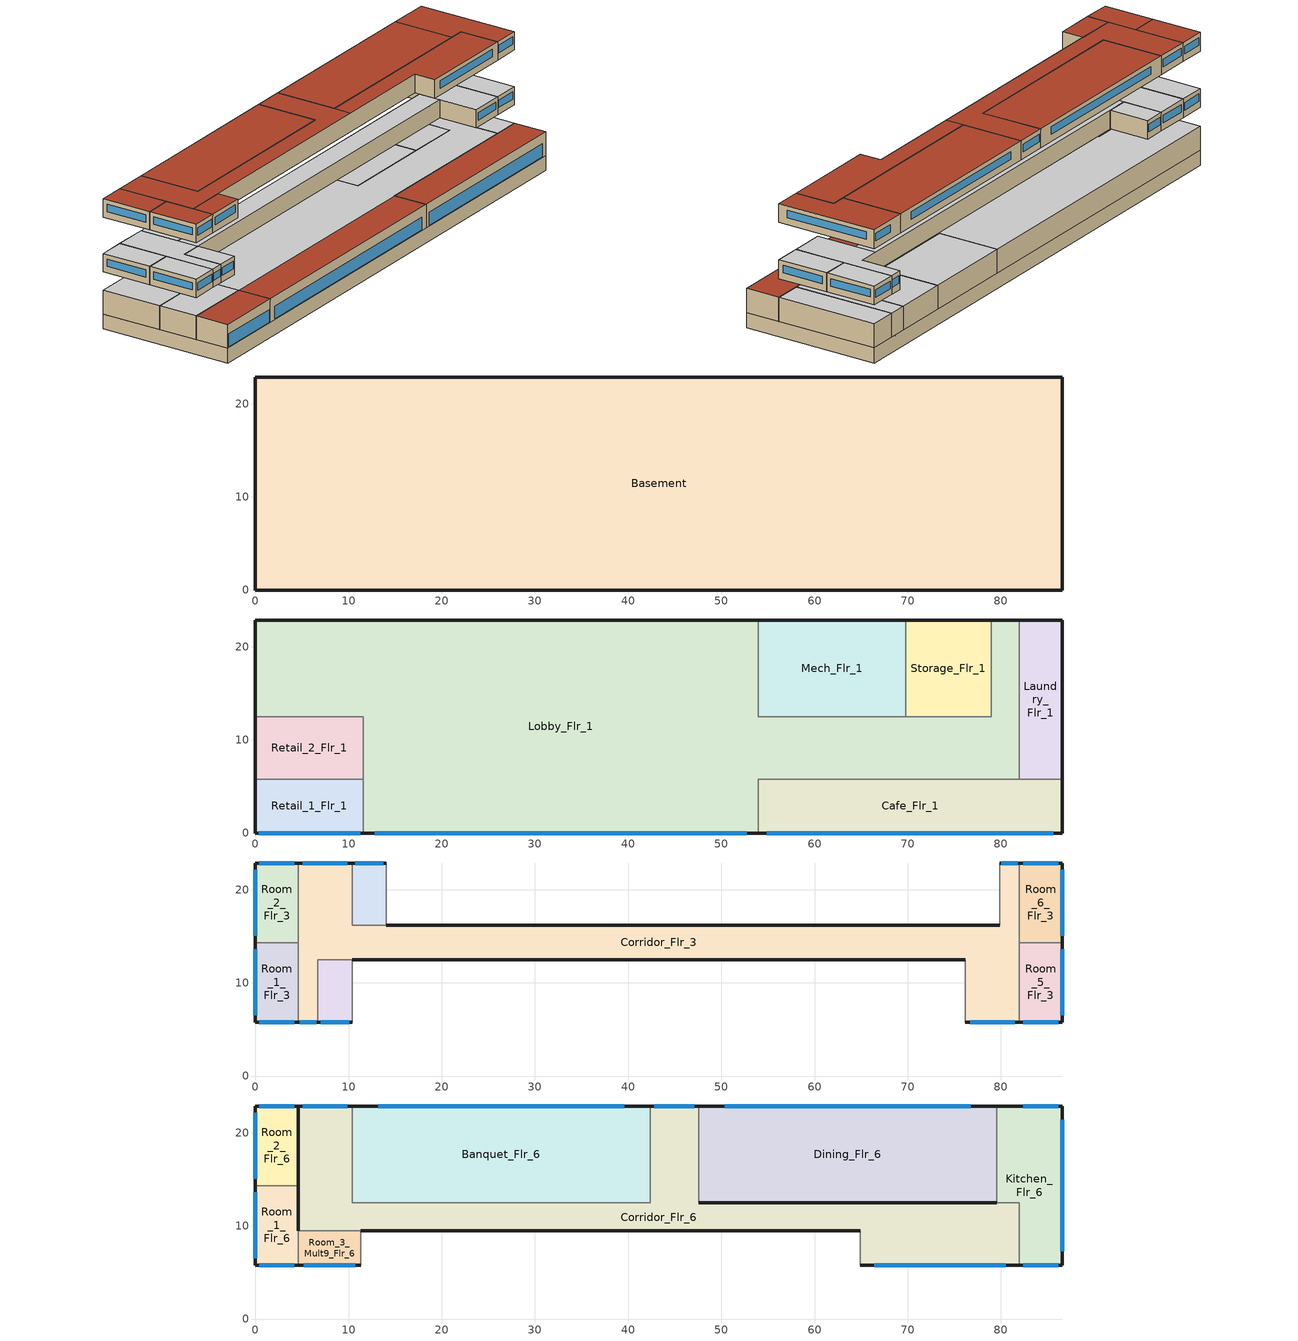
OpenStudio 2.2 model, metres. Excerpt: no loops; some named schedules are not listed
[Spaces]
Basement
 floor ground: 86.56,22.86 86.56,0 0,0 0,22.86 z-2.44
 wall ground: 0,22.86 0,0 86.56,0 86.56,22.86 0,22.86 z-2.44:0
Lobby_Flr_1
 floor to Basement: 53.95,22.86 53.95,0 11.58,0 11.58,12.5 0,12.5 0,22.86 z0; 81.99,22.86 81.99,5.79 53.95,5.79 53.95,12.5 78.94,12.5 78.94,22.86 z0
 wall outside: 53.95,22.86 0,22.86 0,12.5 / 11.58,0 53.95,0 / 81.99,22.86 78.94,22.86 z0:3.96
 wall to Retail_1_Flr_1: 11.58,5.79 11.58,0 z0:3.96
 wall to Laundry_Flr_1: 81.99,5.79 81.99,22.86 z0:3.96
 wall to Storage_Flr_1: 78.94,22.86 78.94,12.5 69.8,12.5 z0:3.96
 wall to Cafe_Flr_1: 53.95,0 53.95,5.79 81.99,5.79 z0:3.96
 wall to Retail_2_Flr_1: 0,12.5 11.58,12.5 11.58,5.79 z0:3.96
 wall to Mech_Flr_1: 69.8,12.5 53.95,12.5 53.95,22.86 z0:3.96
 window: 12.79,0 52.74,0 z0.15:2.29
 ceiling adiabatic (Typical Interior Wall): 81.99,5.79 81.99,22.86 78.94,22.86 78.94,12.5 53.95,12.5 53.95,22.86 0,22.86 0,12.5 11.58,12.5 11.58,5.79 z3.96
 roof outside: 53.95,0 53.95,5.79 11.58,5.79 11.58,0 z3.96
Retail_1_Flr_1
 floor to Basement: 11.58,5.79 11.58,0 0,0 0,5.79 z0
 wall outside: 0,5.79 0,0 11.58,0 z0:3.96
 wall to Retail_2_Flr_1: 11.58,5.79 0,5.79 z0:3.96
 window: 0.33,0 11.25,0 z0.15:2.29
 roof outside: 11.58,0 11.58,5.79 0,5.79 0,0 z3.96
Retail_2_Flr_1
 floor to Basement: 11.58,12.5 11.58,5.79 0,5.79 0,12.5 z0
 wall outside: 0,12.5 0,5.79 z0:3.96
 ceiling adiabatic (Typical Interior Wall): 11.58,5.79 11.58,12.5 0,12.5 0,5.79 z3.96
Laundry_Flr_1
 floor to Basement: 86.56,22.86 86.56,5.79 81.99,5.79 81.99,22.86 z0
 wall outside: 86.56,5.79 86.56,22.86 81.99,22.86 z0:3.96
 wall to Cafe_Flr_1: 81.99,5.79 86.56,5.79 z0:3.96
 ceiling adiabatic (Typical Interior Wall): 86.56,5.79 86.56,22.86 81.99,22.86 81.99,5.79 z3.96
Storage_Flr_1
 floor to Basement: 78.94,22.86 78.94,12.5 69.8,12.5 69.8,22.86 z0
 wall outside: 78.94,22.86 69.8,22.86 z0:3.96
 wall to Mech_Flr_1: 69.8,22.86 69.8,12.5 z0:3.96
 ceiling adiabatic (Typical Interior Wall): 78.94,12.5 78.94,22.86 69.8,22.86 69.8,12.5 z3.96
Mech_Flr_1
 floor to Basement: 69.8,22.86 69.8,12.5 53.95,12.5 53.95,22.86 z0
 wall outside: 69.8,22.86 53.95,22.86 z0:3.96
 ceiling adiabatic (Typical Interior Wall): 69.8,12.5 69.8,22.86 53.95,22.86 53.95,12.5 z3.96
Cafe_Flr_1
 floor to Basement: 86.56,5.79 86.56,0 53.95,0 53.95,5.79 z0
 wall outside: 53.95,0 86.56,0 86.56,5.79 z0:3.96
 window: 54.88,0 85.63,0 z0.15:2.29
 roof outside: 86.56,0 86.56,5.79 53.95,5.79 53.95,0 z3.96
Room_6_Flr_3
 floor adiabatic (Typical Interior Wall): 86.56,22.86 86.56,14.33 81.99,14.33 81.99,22.86 z7.01
 wall outside: 86.56,14.33 86.56,22.86 81.99,22.86 z7.01:10.06
 wall to Corridor_Flr_3: 81.99,22.86 81.99,14.33 z7.01:10.06
 wall to Room_5_Flr_3: 81.99,14.33 86.56,14.33 z7.01:10.06
 window: 86.16,22.86 82.39,22.86 / 86.56,15.07 86.56,22.11 z8.11:9.33
 ceiling adiabatic (Typical Interior Wall): 86.56,14.33 86.56,22.86 81.99,22.86 81.99,14.33 z10.06
Room_1_Flr_3
 floor adiabatic (Typical Interior Wall): 4.57,14.33 4.57,5.79 0,5.79 0,14.33 z7.01
 wall outside: 0,14.33 0,5.79 4.57,5.79 z7.01:10.06
 wall to Corridor_Flr_3: 4.57,5.79 4.57,14.33 z7.01:10.06
 wall to Room_2_Flr_3: 4.57,14.33 0,14.33 z7.01:10.06
 window: 0,13.58 0,6.54 / 0.4,5.79 4.17,5.79 z8.11:9.33
 ceiling adiabatic (Typical Interior Wall): 4.57,5.79 4.57,14.33 0,14.33 0,5.79 z10.06
Corridor_Flr_3
 floor adiabatic (Typical Interior Wall): 76.2,16.15 76.2,12.5 10.36,12.5 10.36,16.15 z7.01; 81.99,22.86 81.99,5.79 76.2,5.79 76.2,16.15 79.86,16.15 79.86,22.86 z7.01; 10.36,22.86 10.36,12.5 6.71,12.5 6.71,5.79 4.57,5.79 4.57,22.86 z7.01
 wall outside: 81.99,22.86 79.86,22.86 / 4.57,5.79 6.71,5.79 / 10.36,22.86 4.57,22.86 / 76.2,5.79 81.99,5.79 / 79.86,16.15 14.02,16.15 / 10.36,12.5 76.2,12.5 z7.01:10.06
 wall adiabatic (Typical Interior Wall): 79.86,22.86 79.86,16.15 / 76.2,12.5 76.2,5.79 / 6.71,5.79 6.71,12.5 10.36,12.5 / 14.02,16.15 10.36,16.15 10.36,22.86 z7.01:10.06
 wall to Room_2_Flr_3: 4.57,22.86 4.57,14.33 z7.01:10.06
 wall to Room_5_Flr_3: 81.99,5.79 81.99,14.33 z7.01:10.06
 window: 81.81,22.86 80.04,22.86 / 9.86,22.86 5.08,22.86 / 76.71,5.79 81.48,5.79 / 4.76,5.79 6.52,5.79 z8.11:9.33
 ceiling adiabatic (Typical Interior Wall): 81.99,5.79 81.99,22.86 79.86,22.86 79.86,16.15 76.2,16.15 76.2,5.79 z10.06; 6.71,5.79 6.71,12.5 10.36,12.5 10.36,22.86 4.57,22.86 4.57,5.79 z10.06; 76.2,12.5 76.2,16.15 10.36,16.15 10.36,12.5 z10.06
Room_2_Flr_3
 floor adiabatic (Typical Interior Wall): 4.57,22.86 4.57,14.33 0,14.33 0,22.86 z7.01
 wall outside: 4.57,22.86 0,22.86 0,14.33 z7.01:10.06
 window: 0,22.11 0,15.07 / 4.17,22.86 0.4,22.86 z8.11:9.33
 ceiling adiabatic (Typical Interior Wall): 4.57,14.33 4.57,22.86 0,22.86 0,14.33 z10.06
Room_4_Mult19_Flr_3
 floor adiabatic (Typical Interior Wall): 14.02,22.86 14.02,16.15 10.36,16.15 10.36,22.86 z7.01
 wall outside: 14.02,22.86 10.36,22.86 z7.01:10.06
 wall adiabatic (Typical Interior Wall): 10.36,22.86 10.36,16.15 14.02,16.15 14.02,22.86 z7.01:10.06
 window: 13.7,22.86 10.68,22.86 z8.11:9.33
 ceiling adiabatic (Typical Interior Wall): 14.02,16.15 14.02,22.86 10.36,22.86 10.36,16.15 z10.06
Room_5_Flr_3
 floor adiabatic (Typical Interior Wall): 86.56,14.33 86.56,5.79 81.99,5.79 81.99,14.33 z7.01
 wall outside: 81.99,5.79 86.56,5.79 86.56,14.33 z7.01:10.06
 window: 86.56,6.54 86.56,13.58 / 82.39,5.79 86.16,5.79 z8.11:9.33
 ceiling adiabatic (Typical Interior Wall): 86.56,5.79 86.56,14.33 81.99,14.33 81.99,5.79 z10.06
Room_3_Mult19_Flr_3
 floor adiabatic (Typical Interior Wall): 10.36,12.5 10.36,5.79 6.71,5.79 6.71,12.5 z7.01
 wall outside: 6.71,5.79 10.36,5.79 z7.01:10.06
 wall adiabatic (Typical Interior Wall): 10.36,5.79 10.36,12.5 6.71,12.5 6.71,5.79 z7.01:10.06
 window: 7.03,5.79 10.04,5.79 z8.11:9.33
 ceiling adiabatic (Typical Interior Wall): 10.36,5.79 10.36,12.5 6.71,12.5 6.71,5.79 z10.06
Room_2_Flr_6
 floor adiabatic (Typical Interior Wall): 4.57,22.86 4.57,14.33 0,14.33 0,22.86 z16.15
 wall outside: 4.57,22.86 0,22.86 0,14.33 z16.15:19.2
 wall to Room_1_Flr_6: 0,14.33 4.57,14.33 z16.15:19.2
 wall adiabatic (Typical Interior Wall): 4.57,14.33 4.57,22.86 z16.15:19.2
 window: 0,22.11 0,15.07 / 4.17,22.86 0.4,22.86 z17.26:18.48
 roof outside: 4.57,14.33 4.57,22.86 0,22.86 0,14.33 z19.2
Banquet_Flr_6
 floor adiabatic (Typical Interior Wall): 42.37,22.86 42.37,12.5 10.36,12.5 10.36,22.86 z16.15
 wall outside: 42.37,22.86 10.36,22.86 z16.15:19.2
 wall to Corridor_Flr_6: 10.36,22.86 10.36,12.5 42.37,12.5 42.37,22.86 z16.15:19.2
 window: 39.57,22.86 13.16,22.86 z17.26:18.48
 roof outside: 42.37,12.5 42.37,22.86 10.36,22.86 10.36,12.5 z19.2
Corridor_Flr_6
 floor adiabatic (Typical Interior Wall): 47.55,22.86 47.55,12.5 81.99,12.5 81.99,5.79 64.92,5.79 64.92,9.45 4.57,9.45 4.57,22.86 10.36,22.86 10.36,12.5 42.37,12.5 42.37,22.86 z16.15
 wall outside: 64.92,5.79 81.99,5.79 / 47.55,22.86 42.37,22.86 / 10.36,22.86 4.57,22.86 4.57,14.33 / 11.28,9.45 64.92,9.45 / 79.55,12.5 47.55,12.5 z16.15:19.2
 wall adiabatic (Typical Interior Wall): 4.57,14.33 4.57,9.45 11.28,9.45 / 81.99,12.5 79.55,12.5 / 64.92,9.45 64.92,5.79 z16.15:19.2
 wall to Kitchen_Flr_6: 81.99,5.79 81.99,12.5 z16.15:19.2
 wall to Dining_Flr_6: 47.55,12.5 47.55,22.86 z16.15:19.2
 window: 66.42,5.79 80.5,5.79 / 47.09,22.86 42.82,22.86 / 9.86,22.86 5.08,22.86 z17.26:18.48
 roof outside: 81.99,5.79 81.99,12.5 47.55,12.5 47.55,9.45 64.92,9.45 64.92,5.79 z19.2; 47.55,9.45 47.55,22.86 42.37,22.86 42.37,12.5 10.36,12.5 10.36,22.86 4.57,22.86 4.57,9.45 z19.2
Room_3_Mult9_Flr_6
 floor adiabatic (Typical Interior Wall): 11.28,9.45 11.28,5.79 4.57,5.79 4.57,9.45 z16.15
 wall outside: 4.57,5.79 11.28,5.79 z16.15:19.2
 wall adiabatic (Typical Interior Wall): 11.28,5.79 11.28,9.45 4.57,9.45 4.57,5.79 z16.15:19.2
 window: 5.16,5.79 10.69,5.79 z17.26:18.48
 roof outside: 11.28,5.79 11.28,9.45 4.57,9.45 4.57,5.79 z19.2
Dining_Flr_6
 floor adiabatic (Typical Interior Wall): 79.55,22.86 79.55,12.5 47.55,12.5 47.55,22.86 z16.15
 wall outside: 79.55,22.86 47.55,22.86 z16.15:19.2
 wall adiabatic (Typical Interior Wall): 47.55,12.5 79.55,12.5 z16.15:19.2
 wall to Kitchen_Flr_6: 79.55,12.5 79.55,22.86 z16.15:19.2
 window: 76.75,22.86 50.35,22.86 z17.26:18.48
 roof outside: 79.55,12.5 79.55,22.86 47.55,22.86 47.55,12.5 z19.2
Room_1_Flr_6
 floor adiabatic (Typical Interior Wall): 4.57,14.33 4.57,5.79 0,5.79 0,14.33 z16.15
 wall outside: 0,14.33 0,5.79 4.57,5.79 / 4.57,9.45 4.57,14.33 z16.15:19.2
 wall adiabatic (Typical Interior Wall): 4.57,5.79 4.57,9.45 z16.15:19.2
 window: 0,13.58 0,6.54 / 0.4,5.79 4.17,5.79 z17.26:18.48
 roof outside: 4.57,5.79 4.57,14.33 0,14.33 0,5.79 z19.2
Kitchen_Flr_6
 floor adiabatic (Typical Interior Wall): 86.56,22.86 86.56,5.79 81.99,5.79 81.99,12.5 79.55,12.5 79.55,22.86 z16.15
 wall outside: 81.99,5.79 86.56,5.79 86.56,22.86 79.55,22.86 z16.15:19.2
 wall adiabatic (Typical Interior Wall): 79.55,12.5 81.99,12.5 z16.15:19.2
 window: 86.56,7.29 86.56,21.37 / 82.39,5.79 86.16,5.79 / 86.16,22.86 82.39,22.86 z17.26:18.48
 roof outside: 86.56,5.79 86.56,22.86 79.55,22.86 79.55,12.5 81.99,12.5 81.99,5.79 z19.2
[Site]
Whitehorse_YT_CAN: Latitude {deg}=60.72; Longitude {deg}=-135.07; Time Zone {hr}=-8; Elevation {m}=703; Terrain=City
[Building]
-LargeHotel-NECB HDD Method-CAN_YT_Whitehorse.719640_CWEC.epw created: 2017-11-09 21:52:34 +0000: North Axis {deg}=0; Default Construction Set=NECB 2011 - LrgHotel - WholeBuilding - NECB HDD Method at hdd = 6803.0; Standards Number of Stories=7; Standards Number of Above Ground Stories=1; Standards Building Type=LargeHotel
[Site:WaterMainsTemperature]
Calculation Method=Correlation; Annual Average Outdoor Air Temperature {C}=-1.08333; Maximum Difference In Monthly Average Outdoor Air Temperatures {deltaC}=34.5
[Site:GroundTemperature:BuildingSurface]
19.527, 19.502, 19.536, 19.598, 20.002, 21.64, 22.225, 22.375, 21.449, 20.121, 19.802, 19.633
[SizingPeriod:DesignDay] Barometric Pressure {Pa}=93160; Sky Clearness=0; Rain Indicator=0; Snow Indicator=0; Day of Month=21; Daylight Saving Time Indicator=0; Humidity Indicating Type=Wetbulb; Dry-Bulb Temperature Range Modifier Type=DefaultMultipliers
Name | Maximum Dry-Bulb Temperature {C} | Daily Dry-Bulb Temperature Range {deltaC} | Humidity Indicating Conditions at Maximum Dry-Bulb | Wind Speed {m/s} | Wind Direction {deg} | Month | Day Type | Solar Model Indicator | ASHRAE Taub | ASHRAE Taud
Whitehorse Ann Htg 99.6% Condns DB | -40 | 0 | -40 | 0.6 | 0 | 1 | WinterDesignDay | ASHRAEClearSky
Whitehorse Ann Clg .4% Condns DB=>MWB | 25.6 | 11.6 | 14.1 | 3.5 | 160 | 7 | SummerDesignDay | ASHRAETau | 0.378 | 2.196
[Material:NoMass] Thermal Absorptance=0.9; Solar Absorptance=0.7
Name | Roughness | Thermal Resistance {m2-K/W} | Visible Absorptance
CP02 CARPET PAD | VeryRough | 0.21648 | 0.8
Typical Insulation R-13.06 1 | Smooth | 5.91238 | 0.7
Typical Carpet Pad 1 | Smooth | 0.21648 | 0.8
Typical Insulation R-10.11 1 | Smooth | 4.49096 | 0.7
Typical Insulation R-19.63 1 | Smooth | 6.17282 | 0.7
Typical Carpet Pad 2 | Smooth | 1.25503 | 0.8
Typical Carpet Pad 3 | Smooth | 3.45515 | 0.8
Typical Insulation R-0.58 1 | Smooth | 0.454528 | 0.7
Typical Insulation R-1.15 1 | Smooth | 0.454545 | 0.7
[Material]
Name | Roughness | Thickness {m} | Conductivity {W/m-K} | Density {kg/m3} | Specific Heat {J/kg-K} | Thermal Absorptance | Solar Absorptance | Visible Absorptance
100mm Normalweight concrete floor | MediumSmooth | 0.1016 | 2.31 | 2322 | 832
G01 13mm gypsum board | Smooth | 0.0127 | 0.16 | 800 | 1090 | 0.9 | 0.7 | 0.5
G05 25mm wood | MediumSmooth | 0.0254 | 0.15 | 608 | 1630 | 0.9 | 0.5 | 0.5
4 in. Normalweight Concrete Floor 1 | MediumRough | 0.1016 | 2.31 | 2322 | 832 | 0.9 | 0.7 | 0.7
1IN Stucco 1 | Smooth | 0.0253 | 0.6918 | 1858 | 837 | 0.9 | 0.7 | 0.92
8IN CONCRETE HW RefBldg 1 | Rough | 0.2032 | 1.311 | 2240 | 836.8 | 0.9 | 0.7 | 0.7
1/2IN Gypsum 1 | Smooth | 0.0127 | 0.16 | 784.9 | 830 | 0.9 | 0.4 | 0.4
Metal Roof Surface 1; F08 Metal surface 1 | Smooth | 0.0008 | 45.28 | 7824 | 500 | 0.9 | 0.7 | 0.7
6 in. Normalweight Concrete Floor 1; 6 in. Normalweight Concrete Floor 2 | MediumRough | 0.1524 | 2.31 | 2322 | 832 | 0.9 | 0.7 | 0.7
[Construction]
Typical Interior Floor: 100mm Normalweight concrete floor, CP02 CARPET PAD
Typical Interior Wall: G01 13mm gypsum board, G01 13mm gypsum board
Typical Interior Ceiling: CP02 CARPET PAD, 100mm Normalweight concrete floor
Typical Interior Window: Clear 3mm
Typical Interior Door; Typical Interior Partition: G05 25mm wood
Customized opaque construction Typical Insulated Exterior Mass Floor R-15.63 to conductance of 0.162: Typical Insulation R-13.06 1, 4 in. Normalweight Concrete Floor 1, Typical Carpet Pad 1
Customized opaque construction Typical Insulated Exterior Mass Wall R-12.5 to conductance of 0.21: 1IN Stucco 1, 8IN CONCRETE HW RefBldg 1, Typical Insulation R-10.11 1, 1/2IN Gypsum 1
Customized opaque construction Typical Insulated Metal Building Roof R-20.41 to conductance of 0.162: Metal Roof Surface 1, Typical Insulation R-19.63 1
Customized opaque construction Typical Insulated Carpeted 6in Slab Floor to conductance of 0.757: 6 in. Normalweight Concrete Floor 1, Typical Carpet Pad 2
Customized opaque construction Typical Insulated Carpeted 6in Slab Floor to conductance of 0.284: 6 in. Normalweight Concrete Floor 2, Typical Carpet Pad 3
Customized Fenestration: cond=0.220 tvis=0.220 tsol=0.232: Customized Fenestration:: cond=0.220 tvis=0.220 tsol=0.232
Customized opaque construction Typical Insulated Metal Door R-1.43 to conductance of 2.2: F08 Metal surface 1, Typical Insulation R-0.58 1
Customized Fenestration: cond=0.220 tvis=0.441 tsol=0.279: Customized Fenestration:: cond=0.220 tvis=0.441 tsol=0.279
Customized opaque construction Typical Overhead Door R-2.0 to conductance of 2.2: Typical Insulation R-1.15 1
Customized Fenestration: cond=0.220 tvis=0.294 tsol=0.332: Customized Fenestration:: cond=0.220 tvis=0.294 tsol=0.332
Customized Fenestration: cond=0.220 tvis=0.898 tsol=0.837: Customized Fenestration:: cond=0.220 tvis=0.898 tsol=0.837
[DefaultConstructionSet]
NECB 2011 - LrgHotel - WholeBuilding - NECB HDD Method at hdd = 6803.0: Default Exterior Surface Constructions=NECB 2011 - LrgHotel - WholeBuilding - NECB HDD Method at hdd = 6803.0; Default Interior Surface Constructions=Default Surface Constructions 2; Default Ground Contact Surface Constructions=NECB 2011 - LrgHotel - WholeBuilding - NECB HDD Method at hdd = 6803.0 1; Default Exterior SubSurface Constructions=NECB 2011 - LrgHotel - WholeBuilding - NECB HDD Method at hdd = 6803.0; Default Interior SubSurface Constructions=Default Sub Surface Constructions 2; Interior Partition Construction=Typical Interior Partition
[DefaultSurfaceConstructions]
Name | Floor Construction | Wall Construction | Roof Ceiling Construction
Default Surface Constructions 2 | Typical Interior Floor | Typical Interior Wall | Typical Interior Ceiling
NECB 2011 - LrgHotel - WholeBuilding - NECB HDD Method at hdd = 6803.0 | Customized opaque construction Typical Insulated Exterior Mass Floor R-15.63 to conductance of 0.162 | Customized opaque construction Typical Insulated Exterior Mass Wall R-12.5 to conductance of 0.21 | Customized opaque construction Typical Insulated Metal Building Roof R-20.41 to conductance of 0.162
NECB 2011 - LrgHotel - WholeBuilding - NECB HDD Method at hdd = 6803.0 1 | Customized opaque construction Typical Insulated Carpeted 6in Slab Floor to conductance of 0.757 | Customized opaque construction Typical Insulated Carpeted 6in Slab Floor to conductance of 0.284 | Customized opaque construction Typical Insulated Carpeted 6in Slab Floor to conductance of 0.284
[DefaultSubSurfaceConstructions]
Name | Fixed Window Construction | Operable Window Construction | Door Construction | Glass Door Construction | Overhead Door Construction | Skylight Construction | Tubular Daylight Dome Construction | Tubular Daylight Diffuser Construction
Default Sub Surface Constructions 2 | Typical Interior Window | Typical Interior Window | Typical Interior Door
NECB 2011 - LrgHotel - WholeBuilding - NECB HDD Method at hdd = 6803.0 | Customized Fenestration: cond=0.220 tvis=0.220 tsol=0.232 | Customized Fenestration: cond=0.220 tvis=0.220 tsol=0.232 | Customized opaque construction Typical Insulated Metal Door R-1.43 to conductance of 2.2 | Customized Fenestration: cond=0.220 tvis=0.441 tsol=0.279 | Customized opaque construction Typical Overhead Door R-2.0 to conductance of 2.2 | Customized Fenestration: cond=0.220 tvis=0.294 tsol=0.332 | Customized Fenestration: cond=0.220 tvis=0.898 tsol=0.837 | Customized Fenestration: cond=0.220 tvis=0.898 tsol=0.837
[WindowMaterial:Glazing]
Clear 3mm: Optical Data Type=SpectralAverage; Thickness {m}=0.003; Solar Transmittance at Normal Incidence=0.837; Front Side Solar Reflectance at Normal Incidence=0.075; Back Side Solar Reflectance at Normal Incidence=0.075; Visible Transmittance at Normal Incidence=0.898; Front Side Visible Reflectance at Normal Incidence=0.081; Back Side Visible Reflectance at Normal Incidence=0.081; Infrared Transmittance at Normal Incidence=0; Front Side Infrared Hemispherical Emissivity=0.84; Back Side Infrared Hemispherical Emissivity=0.84; Conductivity {W/m-K}=0.9; Dirt Correction Factor for Solar and Visible Transmittance=1; Solar Diffusing=No
[WindowMaterial:SimpleGlazingSystem] U-Factor {W/m2-K}=2.2; Solar Heat Gain Coefficient=0.6; Visible Transmittance=0.21
Customized Fenestration:: cond=0.220 tvis=0.220 tsol=0.232; Customized Fenestration:: cond=0.220 tvis=0.441 tsol=0.279; Customized Fenestration:: cond=0.220 tvis=0.294 tsol=0.332; Customized Fenestration:: cond=0.220 tvis=0.898 tsol=0.837
[Space] Part of Total Floor Area=Yes
Name | Space Type | Building Story | Thermal Zone
Room_2_Flr_6 | Space Function Hotel/Motel - rooms | Building Story 4 | Sp-Room_2_Flr_6 Sys-1 Flr-4 Sch-F HPlcmt-west ZN
Corridor_Flr_3 | Space Function Corr. >= 2.4m wide-sch-E | Building Story 3 | Sp-Corridor_Flr_3 Sys-1 Flr-3 Sch-E HPlcmt-south ZN
Banquet_Flr_6 | Space Function Hotel/Motel - dining | Building Story 4 | Sp-Banquet_Flr_6 Sys-3 Flr-4 Sch-B HPlcmt-north ZN
Laundry_Flr_1 | Space Function Hospital - laundry/washing | Building Story 2 | Sp-Laundry_Flr_1 Sys-3 Flr-2 Sch-C HPlcmt-east ZN
Lobby_Flr_1 | Space Function Hotel/Motel - lobby | Building Story 2 | Sp-Lobby_Flr_1 Sys-3 Flr-2 Sch-H HPlcmt-north ZN
Kitchen_Flr_6 | Space Function Food preparation | Building Story 4 | Sp-Kitchen_Flr_6 Sys-3 Flr-4 Sch-B HPlcmt-east ZN
Retail_1_Flr_1 | Space Function Retail - sales | Building Story 2 | Sp-Retail_1_Flr_1 Sys-3 Flr-2 Sch-C HPlcmt-south ZN
Room_1_Flr_3 | Space Function Hotel/Motel - rooms | Building Story 3 | Sp-Room_1_Flr_3 Sys-1 Flr-3 Sch-F HPlcmt-west ZN
Basement | Space Function Storage area | Building Story 1 | Sp-Basement Sys-4 Flr-1 Sch-E HPlcmt-north ZN
Corridor_Flr_6 | Space Function Corr. >= 2.4m wide-sch-E | Building Story 4 | Sp-Corridor_Flr_6 Sys-3 Flr-4 Sch-E HPlcmt-south ZN
Room_6_Flr_3 | Space Function Hotel/Motel - rooms | Building Story 3 | Sp-Room_6_Flr_3 Sys-1 Flr-3 Sch-F HPlcmt-east ZN
Room_5_Flr_3 | Space Function Hotel/Motel - rooms | Building Story 3 | Sp-Room_5_Flr_3 Sys-1 Flr-3 Sch-F HPlcmt-east ZN
Room_4_Mult19_Flr_3 | Space Function Hotel/Motel - rooms | Building Story 3 | Sp-Room_4_Mult19_Flr_3 Sys-1 Flr-3 Sch-F HPlcmt-north ZN
Room_3_Mult9_Flr_6 | Space Function Hotel/Motel - rooms | Building Story 4 | Sp-Room_3_Mult9_Flr_6 Sys-1 Flr-4 Sch-F HPlcmt-south ZN
Dining_Flr_6 | Space Function Hotel/Motel - dining | Building Story 4 | Sp-Dining_Flr_6 Sys-3 Flr-4 Sch-B HPlcmt-north ZN
Cafe_Flr_1 | Space Function Retail - mall concourse | Building Story 2 | Sp-Cafe_Flr_1 Sys-3 Flr-2 Sch-C HPlcmt-south ZN
Mech_Flr_1 | Space Function Electrical/Mechanical-sch-E | Building Story 2 | Sp-Mech_Flr_1 Sys-3 Flr-2 Sch-E HPlcmt-north ZN
Retail_2_Flr_1 | Space Function Retail - sales | Building Story 2 | Sp-Retail_2_Flr_1 Sys-3 Flr-2 Sch-C HPlcmt-west ZN
Storage_Flr_1 | Space Function Storage area - occsens | Building Story 2 | Sp-Storage_Flr_1 Sys-4 Flr-2 Sch-E HPlcmt-north ZN
Room_1_Flr_6 | Space Function Hotel/Motel - rooms | Building Story 4 | Sp-Room_1_Flr_6 Sys-1 Flr-4 Sch-F HPlcmt-west ZN
Room_2_Flr_3 | Space Function Hotel/Motel - rooms | Building Story 3 | Sp-Room_2_Flr_3 Sys-1 Flr-3 Sch-F HPlcmt-west ZN
Room_3_Mult19_Flr_3 | Space Function Hotel/Motel - rooms | Building Story 3 | Sp-Room_3_Mult19_Flr_3 Sys-1 Flr-3 Sch-F HPlcmt-south ZN
[BuildingStory]
Name | Nominal Z Coordinate {m}
Building Story 1 | -2.439
Building Story 2 | 0
Building Story 3 | 7.008
Building Story 4 | 16.152
[SpaceType] Standards Building Type=Space Function
Name | Default Schedule Set | Design Specification Outdoor Air Object | Standards Space Type
Space Function Hotel/Motel - dining | Space Function Hotel/Motel - dining Schedule Set | Space Function Hotel/Motel - dining Ventilation | Hotel/Motel - dining
Space Function Storage area | Space Function Storage area Schedule Set | Space Function Storage area Ventilation | Storage area
Space Function Storage area - occsens | Space Function Storage area - occsens Schedule Set | Space Function Storage area - occsens Ventilation | Storage area - occsens
Space Function Retail - mall concourse | Space Function Retail - mall concourse Schedule Set | Space Function Retail - mall concourse Ventilation | Retail - mall concourse
Space Function Corr. >= 2.4m wide-sch-E | Space Function Corr. >= 2.4m wide-sch-E Schedule Set | Space Function Corr. >= 2.4m wide-sch-E Ventilation | Corr. >= 2.4m wide-sch-E
Space Function Food preparation | Space Function Food preparation Schedule Set | Space Function Food preparation Ventilation | Food preparation
Space Function Hospital - laundry/washing | Space Function Hospital - laundry/washing Schedule Set | Space Function Hospital - laundry/washing Ventilation | Hospital - laundry/washing
Space Function Hotel/Motel - lobby | Space Function Hotel/Motel - lobby Schedule Set | Space Function Hotel/Motel - lobby Ventilation | Hotel/Motel - lobby
Space Function Electrical/Mechanical-sch-E | Space Function Electrical/Mechanical-sch-E Schedule Set | Space Function Electrical/Mechanical-sch-E Ventilation | Electrical/Mechanical-sch-E
Space Function Retail - sales | Space Function Retail - sales Schedule Set | Space Function Retail - sales Ventilation | Retail - sales
Space Function Hotel/Motel - rooms | Space Function Hotel/Motel - rooms Schedule Set | Space Function Hotel/Motel - rooms Ventilation | Hotel/Motel - rooms
[People:Definition] Number of People Calculation Method=People/Area; Fraction Radiant=0.3
Name | People per Space Floor Area {person/m2}
Space Function Corr. >= 2.4m wide-sch-E People Definition; Space Function Storage area People Definition; Space Function Storage area - occsens People Definition | 0.0100104
Space Function Electrical/Mechanical-sch-E People Definition | 0.0049514
Space Function Food preparation People Definition; Space Function Hospital - laundry/washing People Definition; Space Function Retail - mall concourse People Definition | 0.0500522
Space Function Hotel/Motel - dining People Definition; Space Function Hotel/Motel - lobby People Definition | 0.0999967
Space Function Hotel/Motel - rooms People Definition | 0.0400417
Space Function Retail - sales People Definition | 0.0333681
[People] Work Efficiency Schedule=Work Efficiency Schedule; Clothing Insulation Schedule=Clothing Schedule; Air Velocity Schedule=Air Velocity Schedule
Name | People Definition | Space or SpaceType
Space Function Corr. >= 2.4m wide-sch-E People | Space Function Corr. >= 2.4m wide-sch-E People Definition | Space Function Corr. >= 2.4m wide-sch-E
Space Function Electrical/Mechanical-sch-E People | Space Function Electrical/Mechanical-sch-E People Definition | Space Function Electrical/Mechanical-sch-E
Space Function Food preparation People | Space Function Food preparation People Definition | Space Function Food preparation
Space Function Hospital - laundry/washing People | Space Function Hospital - laundry/washing People Definition | Space Function Hospital - laundry/washing
Space Function Hotel/Motel - dining People | Space Function Hotel/Motel - dining People Definition | Space Function Hotel/Motel - dining
Space Function Hotel/Motel - lobby People | Space Function Hotel/Motel - lobby People Definition | Space Function Hotel/Motel - lobby
Space Function Hotel/Motel - rooms People | Space Function Hotel/Motel - rooms People Definition | Space Function Hotel/Motel - rooms
Space Function Retail - mall concourse People | Space Function Retail - mall concourse People Definition | Space Function Retail - mall concourse
Space Function Retail - sales People | Space Function Retail - sales People Definition | Space Function Retail - sales
Space Function Storage area People | Space Function Storage area People Definition | Space Function Storage area
Space Function Storage area - occsens People | Space Function Storage area - occsens People Definition | Space Function Storage area - occsens
[Lights:Definition] Design Level Calculation Method=Watts/Area; Fraction Radiant=0.5; Fraction Visible=0.2
Name | Watts per Space Floor Area {W/m2}
Space Function Corr. >= 2.4m wide-sch-E Lights Definition | 7.09994
Space Function Electrical/Mechanical-sch-E Lights Definition | 13.2999
Space Function Food preparation Lights Definition | 10.6999
Space Function Hospital - laundry/washing Lights Definition | 7.99993
Space Function Hotel/Motel - dining Lights Definition | 8.79993
Space Function Hotel/Motel - lobby Lights Definition | 11.3999
Space Function Hotel/Motel - rooms Lights Definition | 11.8999
Space Function Retail - mall concourse Lights Definition | 11.7999
Space Function Retail - sales Lights Definition | 18.0998
Space Function Storage area Lights Definition | 6.79994
Space Function Storage area - occsens Lights Definition | 6.11995
[Lights]
Name | Lights Definition | Space or SpaceType
Space Function Corr. >= 2.4m wide-sch-E Lights | Space Function Corr. >= 2.4m wide-sch-E Lights Definition | Space Function Corr. >= 2.4m wide-sch-E
Space Function Electrical/Mechanical-sch-E Lights | Space Function Electrical/Mechanical-sch-E Lights Definition | Space Function Electrical/Mechanical-sch-E
Space Function Food preparation Lights | Space Function Food preparation Lights Definition | Space Function Food preparation
Space Function Hospital - laundry/washing Lights | Space Function Hospital - laundry/washing Lights Definition | Space Function Hospital - laundry/washing
Space Function Hotel/Motel - dining Lights | Space Function Hotel/Motel - dining Lights Definition | Space Function Hotel/Motel - dining
Space Function Hotel/Motel - lobby Lights | Space Function Hotel/Motel - lobby Lights Definition | Space Function Hotel/Motel - lobby
Space Function Hotel/Motel - rooms Lights | Space Function Hotel/Motel - rooms Lights Definition | Space Function Hotel/Motel - rooms
Space Function Retail - mall concourse Lights | Space Function Retail - mall concourse Lights Definition | Space Function Retail - mall concourse
Space Function Retail - sales Lights | Space Function Retail - sales Lights Definition | Space Function Retail - sales
Space Function Storage area Lights | Space Function Storage area Lights Definition | Space Function Storage area
Space Function Storage area - occsens Lights | Space Function Storage area - occsens Lights Definition | Space Function Storage area - occsens
[DesignSpecification:OutdoorAir] Outdoor Air Method=Sum; Outdoor Air Flow per Person {m3/s-person}=0; Outdoor Air Flow Rate {m3/s}=0; Outdoor Air Flow Air Changes per Hour {1/hr}=0
Name | Outdoor Air Flow per Floor Area {m3/s-m2}
Space Function Corr. >= 2.4m wide-sch-E Ventilation; Space Function Electrical/Mechanical-sch-E Ventilation | 0.0003048
Space Function Food preparation Ventilation | 0.0013716
Space Function Hospital - laundry/washing Ventilation | 0.002286
Space Function Hotel/Motel - dining Ventilation | 0.0035814
Space Function Hotel/Motel - lobby Ventilation | 0.0014478
Space Function Hotel/Motel - rooms Ventilation | 0.0005588
Space Function Retail - mall concourse Ventilation | 0.0018288
Space Function Retail - sales Ventilation | 0.00118364
Space Function Storage area Ventilation; Space Function Storage area - occsens Ventilation | 0.0003556
[DefaultScheduleSet] People Activity Level Schedule=NECB-Activity; Infiltration Schedule=Always On
Name | Number of People Schedule | Lighting Schedule | Electric Equipment Schedule
Space Function Corr. >= 2.4m wide-sch-E Schedule Set; Space Function Electrical/Mechanical-sch-E Schedule Set; Space Function Storage area Schedule Set; Space Function Storage area - occsens Schedule Set | NECB-E-Occupancy | NECB-E-Lighting | NECB-E-Electric-Equipment
Space Function Food preparation Schedule Set; Space Function Hotel/Motel - dining Schedule Set | NECB-B-Occupancy | NECB-B-Lighting | NECB-B-Electric-Equipment
Space Function Hospital - laundry/washing Schedule Set; Space Function Retail - mall concourse Schedule Set; Space Function Retail - sales Schedule Set | NECB-C-Occupancy | NECB-C-Lighting | NECB-C-Electric-Equipment
Space Function Hotel/Motel - lobby Schedule Set | NECB-H-Occupancy | NECB-H-Lighting | NECB-H-Electric-Equipment
Space Function Hotel/Motel - rooms Schedule Set | NECB-F-Occupancy | NECB-F-Lighting | NECB-F-Electric-Equipment
[ThermostatSetpoint:DualSetpoint]
Name | Heating Setpoint Temperature Schedule | Cooling Setpoint Temperature Schedule
Space Function Corr. >= 2.4m wide-sch-E Thermostat 3; Space Function Electrical/Mechanical-sch-E Thermostat 2; Space Function Corr. >= 2.4m wide-sch-E Thermostat 4; Space Function Storage area Thermostat 2; Space Function Storage area - occsens Thermostat 2 | NECB-E-Thermostat Setpoint-Heating | NECB-E-Thermostat Setpoint-Cooling
Space Function Hotel/Motel - rooms Thermostat 10; Space Function Hotel/Motel - rooms Thermostat 11; Space Function Hotel/Motel - rooms Thermostat 12; Space Function Hotel/Motel - rooms Thermostat 13; Space Function Hotel/Motel - rooms Thermostat 14; Space Function Hotel/Motel - rooms Thermostat 15; Space Function Hotel/Motel - rooms Thermostat 16; Space Function Hotel/Motel - rooms Thermostat 17; Space Function Hotel/Motel - rooms Thermostat 18 | NECB-F-Thermostat Setpoint-Heating | NECB-F-Thermostat Setpoint-Cooling
Space Function Hospital - laundry/washing Thermostat 2; Space Function Retail - sales Thermostat 3; Space Function Retail - mall concourse Thermostat 2; Space Function Retail - sales Thermostat 4 | NECB-C-Thermostat Setpoint-Heating | NECB-C-Thermostat Setpoint-Cooling
Space Function Hotel/Motel - lobby Thermostat 2 | NECB-H-Thermostat Setpoint-Heating | NECB-H-Thermostat Setpoint-Cooling
Space Function Hotel/Motel - dining Thermostat 3; Space Function Hotel/Motel - dining Thermostat 4; Space Function Food preparation Thermostat 2 | NECB-B-Thermostat Setpoint-Heating | NECB-B-Thermostat Setpoint-Cooling
[ElectricEquipment:Definition] Design Level Calculation Method=Watts/Area; Fraction Radiant=0.5
Name | Watts per Space Floor Area {W/m2}
Space Function Electrical/Mechanical-sch-E Elec Equip Definition; Space Function Hotel/Motel - dining Elec Equip Definition; Space Function Retail - mall concourse Elec Equip Definition; Space Function Storage area Elec Equip Definition; Space Function Storage area - occsens Elec Equip Definition | 0.999992
Space Function Food preparation Elec Equip Definition | 9.99992
Space Function Hospital - laundry/washing Elec Equip Definition | 19.9998
Space Function Hotel/Motel - lobby Elec Equip Definition; Space Function Hotel/Motel - rooms Elec Equip Definition; Space Function Retail - sales Elec Equip Definition | 2.49998
[ElectricEquipment]
Name | Electric Equipment Definition | Space or SpaceType
Space Function Electrical/Mechanical-sch-E Elec Equip | Space Function Electrical/Mechanical-sch-E Elec Equip Definition | Space Function Electrical/Mechanical-sch-E
Space Function Food preparation Elec Equip | Space Function Food preparation Elec Equip Definition | Space Function Food preparation
Space Function Hospital - laundry/washing Elec Equip | Space Function Hospital - laundry/washing Elec Equip Definition | Space Function Hospital - laundry/washing
Space Function Hotel/Motel - dining Elec Equip | Space Function Hotel/Motel - dining Elec Equip Definition | Space Function Hotel/Motel - dining
Space Function Hotel/Motel - lobby Elec Equip | Space Function Hotel/Motel - lobby Elec Equip Definition | Space Function Hotel/Motel - lobby
Space Function Hotel/Motel - rooms Elec Equip | Space Function Hotel/Motel - rooms Elec Equip Definition | Space Function Hotel/Motel - rooms
Space Function Retail - mall concourse Elec Equip | Space Function Retail - mall concourse Elec Equip Definition | Space Function Retail - mall concourse
Space Function Retail - sales Elec Equip | Space Function Retail - sales Elec Equip Definition | Space Function Retail - sales
Space Function Storage area Elec Equip | Space Function Storage area Elec Equip Definition | Space Function Storage area
Space Function Storage area - occsens Elec Equip | Space Function Storage area - occsens Elec Equip Definition | Space Function Storage area - occsens
[SpaceInfiltration:DesignFlowRate] Schedule=Always On Discrete; Design Flow Rate Calculation Method=Flow/ExteriorArea; Flow per Exterior Surface Area {m3/s-m2}=0.00025; Constant Term Coefficient=0; Temperature Term Coefficient=0; Velocity Term Coefficient=0.224; Velocity Squared Term Coefficient=0
Name | Space or SpaceType
Banquet_Flr_6 Infiltration | Banquet_Flr_6
Cafe_Flr_1 Infiltration | Cafe_Flr_1
Corridor_Flr_3 Infiltration | Corridor_Flr_3
Corridor_Flr_6 Infiltration | Corridor_Flr_6
Dining_Flr_6 Infiltration | Dining_Flr_6
Kitchen_Flr_6 Infiltration | Kitchen_Flr_6
Laundry_Flr_1 Infiltration | Laundry_Flr_1
Lobby_Flr_1 Infiltration | Lobby_Flr_1
Mech_Flr_1 Infiltration | Mech_Flr_1
Retail_1_Flr_1 Infiltration | Retail_1_Flr_1
Retail_2_Flr_1 Infiltration | Retail_2_Flr_1
Room_1_Flr_3 Infiltration | Room_1_Flr_3
Room_1_Flr_6 Infiltration | Room_1_Flr_6
Room_2_Flr_3 Infiltration | Room_2_Flr_3
Room_2_Flr_6 Infiltration | Room_2_Flr_6
Room_3_Mult19_Flr_3 Infiltration | Room_3_Mult19_Flr_3
Room_3_Mult9_Flr_6 Infiltration | Room_3_Mult9_Flr_6
Room_4_Mult19_Flr_3 Infiltration | Room_4_Mult19_Flr_3
Room_5_Flr_3 Infiltration | Room_5_Flr_3
Room_6_Flr_3 Infiltration | Room_6_Flr_3
Storage_Flr_1 Infiltration | Storage_Flr_1
[ThermalZone] Use Ideal Air Loads=No
Name | Multiplier | Thermostat
Sp-Corridor_Flr_3 Sys-1 Flr-3 Sch-E HPlcmt-south ZN | 4 | Space Function Corr. >= 2.4m wide-sch-E Thermostat 3
Sp-Room_4_Mult19_Flr_3 Sys-1 Flr-3 Sch-F HPlcmt-north ZN | 76 | Space Function Hotel/Motel - rooms Thermostat 10
Sp-Room_5_Flr_3 Sys-1 Flr-3 Sch-F HPlcmt-east ZN | 4 | Space Function Hotel/Motel - rooms Thermostat 11
Sp-Room_6_Flr_3 Sys-1 Flr-3 Sch-F HPlcmt-east ZN | 4 | Space Function Hotel/Motel - rooms Thermostat 12
Sp-Room_1_Flr_3 Sys-1 Flr-3 Sch-F HPlcmt-west ZN | 4 | Space Function Hotel/Motel - rooms Thermostat 13
Sp-Room_2_Flr_3 Sys-1 Flr-3 Sch-F HPlcmt-west ZN | 4 | Space Function Hotel/Motel - rooms Thermostat 14
Sp-Room_3_Mult19_Flr_3 Sys-1 Flr-3 Sch-F HPlcmt-south ZN | 76 | Space Function Hotel/Motel - rooms Thermostat 15
Sp-Room_1_Flr_6 Sys-1 Flr-4 Sch-F HPlcmt-west ZN |  | Space Function Hotel/Motel - rooms Thermostat 16
Sp-Room_2_Flr_6 Sys-1 Flr-4 Sch-F HPlcmt-west ZN |  | Space Function Hotel/Motel - rooms Thermostat 17
Sp-Room_3_Mult9_Flr_6 Sys-1 Flr-4 Sch-F HPlcmt-south ZN | 9 | Space Function Hotel/Motel - rooms Thermostat 18
Sp-Mech_Flr_1 Sys-3 Flr-2 Sch-E HPlcmt-north ZN |  | Space Function Electrical/Mechanical-sch-E Thermostat 2
Sp-Laundry_Flr_1 Sys-3 Flr-2 Sch-C HPlcmt-east ZN |  | Space Function Hospital - laundry/washing Thermostat 2
Sp-Retail_2_Flr_1 Sys-3 Flr-2 Sch-C HPlcmt-west ZN |  | Space Function Retail - sales Thermostat 3
Sp-Cafe_Flr_1 Sys-3 Flr-2 Sch-C HPlcmt-south ZN |  | Space Function Retail - mall concourse Thermostat 2
Sp-Retail_1_Flr_1 Sys-3 Flr-2 Sch-C HPlcmt-south ZN |  | Space Function Retail - sales Thermostat 4
Sp-Lobby_Flr_1 Sys-3 Flr-2 Sch-H HPlcmt-north ZN |  | Space Function Hotel/Motel - lobby Thermostat 2
Sp-Banquet_Flr_6 Sys-3 Flr-4 Sch-B HPlcmt-north ZN |  | Space Function Hotel/Motel - dining Thermostat 3
Sp-Dining_Flr_6 Sys-3 Flr-4 Sch-B HPlcmt-north ZN |  | Space Function Hotel/Motel - dining Thermostat 4
Sp-Kitchen_Flr_6 Sys-3 Flr-4 Sch-B HPlcmt-east ZN |  | Space Function Food preparation Thermostat 2
Sp-Corridor_Flr_6 Sys-3 Flr-4 Sch-E HPlcmt-south ZN |  | Space Function Corr. >= 2.4m wide-sch-E Thermostat 4
Sp-Basement Sys-4 Flr-1 Sch-E HPlcmt-north ZN |  | Space Function Storage area Thermostat 2
Sp-Storage_Flr_1 Sys-4 Flr-2 Sch-E HPlcmt-north ZN |  | Space Function Storage area - occsens Thermostat 2
[Schedule:Ruleset]
Clothing Schedule: Default Day Schedule=Clothing Schedule Default Winter Clothes
Air Velocity Schedule: Default Day Schedule=Air Velocity Schedule Default
Work Efficiency Schedule: Default Day Schedule=Work Efficiency Schedule Default
NECB-E-Occupancy: Default Day Schedule=NECB-E-Occupancy Default
NECB-Activity: Default Day Schedule=NECB-Activity Default; Summer Design Day Schedule=NECB-Activity Summer Design Day; Winter Design Day Schedule=NECB-Activity Winter Design Day
NECB-E-Lighting: Default Day Schedule=NECB-E-Lighting Default
NECB-E-Electric-Equipment: Default Day Schedule=NECB-E-Electric-Equipment Default
Always On: Default Day Schedule=Always On Default
NECB-E-Thermostat Setpoint-Heating: Default Day Schedule=NECB-E-Thermostat Setpoint-Heating Default
NECB-E-Thermostat Setpoint-Cooling: Default Day Schedule=NECB-E-Thermostat Setpoint-Cooling Default
NECB-B-Occupancy: Default Day Schedule=NECB-B-Occupancy Default
NECB-B-Lighting: Default Day Schedule=NECB-B-Lighting Default
NECB-B-Electric-Equipment: Default Day Schedule=NECB-B-Electric-Equipment Default
NECB-B-Thermostat Setpoint-Heating: Default Day Schedule=NECB-B-Thermostat Setpoint-Heating Default
NECB-B-Thermostat Setpoint-Cooling: Default Day Schedule=NECB-B-Thermostat Setpoint-Cooling Default
NECB-C-Occupancy: Default Day Schedule=NECB-C-Occupancy Default
NECB-C-Lighting: Default Day Schedule=NECB-C-Lighting Default
NECB-C-Electric-Equipment: Default Day Schedule=NECB-C-Electric-Equipment Default
NECB-C-Thermostat Setpoint-Heating: Default Day Schedule=NECB-C-Thermostat Setpoint-Heating Default
NECB-C-Thermostat Setpoint-Cooling: Default Day Schedule=NECB-C-Thermostat Setpoint-Cooling Default
NECB-H-Occupancy: Default Day Schedule=NECB-H-Occupancy Default
NECB-H-Lighting: Default Day Schedule=NECB-H-Lighting Default
NECB-H-Electric-Equipment: Default Day Schedule=NECB-H-Electric-Equipment Default
NECB-H-Thermostat Setpoint-Heating: Default Day Schedule=NECB-H-Thermostat Setpoint-Heating Default
NECB-H-Thermostat Setpoint-Cooling: Default Day Schedule=NECB-H-Thermostat Setpoint-Cooling Default
NECB-F-Occupancy: Default Day Schedule=NECB-F-Occupancy Default
NECB-F-Lighting: Default Day Schedule=NECB-F-Lighting Default
NECB-F-Electric-Equipment: Default Day Schedule=NECB-F-Electric-Equipment Default
NECB-F-Thermostat Setpoint-Heating: Default Day Schedule=NECB-F-Thermostat Setpoint-Heating Default
NECB-F-Thermostat Setpoint-Cooling: Default Day Schedule=NECB-F-Thermostat Setpoint-Cooling Default
[Schedule:Day]
Clothing Schedule Default Winter Clothes; Always On Default: 24, 0, 1
Air Velocity Schedule Default: 24, 0, 0.2
Work Efficiency Schedule Default: 24, 0, 0
NECB-E-Occupancy Default: 8, 0, 0, 9, 0, 0.2, 10, 0, 0.7, 14, 0, 0.9, 15, 0, 0.5, 16, 0, 0.9, 18, 0, 0.8, 19, 0, 0.2, 24, 0, 0
NECB-Activity Default; NECB-Activity Winter Design Day; NECB-Activity Summer Design Day: 24, 0, 130
NECB-E-Lighting Default; NECB-E-Electric-Equipment Default: 8, 0, 0.05, 9, 0, 0.4, 10, 0, 0.7, 18, 0, 0.9, 19, 0, 0.4, 24, 0, 0.05
NECB-E-Thermostat Setpoint-Heating Default: 7, 0, 18, 8, 0, 20, 19, 0, 22, 24, 0, 18
NECB-E-Thermostat Setpoint-Cooling Default: 7, 0, 35, 19, 0, 24, 24, 0, 35
NECB-B-Occupancy Default: 1, 0, 0.3, 2, 0, 0.1, 9, 0, 0, 10, 0, 0.1, 11, 0, 0.2, 12, 0, 0.5, 13, 0, 0.9, 14, 0, 0.8, 15, 0, 0.5, 17, 0, 0.2, 18, 0, 0.3, 19, 0, 0.6, 22, 0, 0.9, 23, 0, 0.6, 24, 0, 0.4
NECB-B-Lighting Default; NECB-B-Electric-Equipment Default: 1, 0, 0.9, 2, 0, 0.5, 9, 0, 0.1, 10, 0, 0.5, 11, 0, 0.7, 24, 0, 0.9
NECB-B-Thermostat Setpoint-Heating Default: 2, 0, 22, 8, 0, 18, 9, 0, 20, 24, 0, 22
NECB-B-Thermostat Setpoint-Cooling Default: 1, 0, 24, 8, 0, 35, 24, 0, 24
NECB-C-Thermostat Setpoint-Heating Default: 7, 0, 18, 8, 0, 20, 21, 0, 22, 24, 0, 18
NECB-C-Thermostat Setpoint-Cooling Default: 7, 0, 35, 21, 0, 24, 24, 0, 35
NECB-H-Thermostat Setpoint-Heating Default; NECB-F-Thermostat Setpoint-Heating Default: 1, 0, 22, 7, 0, 18, 8, 0, 20, 24, 0, 22
NECB-H-Thermostat Setpoint-Cooling Default; NECB-F-Thermostat Setpoint-Cooling Default: 24, 0, 24
NECB-F-Occupancy Default: 7, 0, 0.9, 8, 0, 0.7, 10, 0, 0.4, 16, 0, 0.2, 17, 0, 0.3, 20, 0, 0.5, 22, 0, 0.7, 23, 0, 0.8, 24, 0, 0.9
NECB-F-Lighting Default; NECB-F-Electric-Equipment Default: 1, 0, 0.3, 3, 0, 0.2, 6, 0, 0.1, 7, 0, 0.2, 8, 0, 0.4, 9, 0, 0.5, 11, 0, 0.4, 12, 0, 0.3, 19, 0, 0.2, 20, 0, 0.6, 21, 0, 0.8, 22, 0, 0.9, 23, 0, 0.8, 24, 0, 0.6
[Schedule:Rule] Date Specification Type=DateRange; Start Day=1
Name | Schedule Ruleset | Rule Order | Day Schedule | Start Month | End Month | End Day | Apply Monday | Apply Tuesday | Apply Wednesday | Apply Thursday | Apply Friday | Apply Saturday | Apply Sunday
Schedule Rule 1 | Clothing Schedule | 0 | Clothing Schedule Summer Clothes | 5 | 9 | 30
Schedule Rule 2 | NECB-E-Occupancy | 2 | NECB-E-Occupancy Default|Wkdy Day | 1 | 12 | 31 | Yes | Yes | Yes | Yes | Yes
Schedule Rule 3 | NECB-E-Occupancy | 1 | NECB-E-Occupancy Sat Day | 1 | 12 | 31 |  |  |  |  |  | Yes
Schedule Rule 4 | NECB-E-Occupancy | 0 | NECB-E-Occupancy Sun|Hol Day | 1 | 12 | 31 |  |  |  |  |  |  | Yes
Schedule Rule 5 | NECB-E-Lighting | 2 | NECB-E-Lighting Default|Wkdy Day | 1 | 12 | 31 | Yes | Yes | Yes | Yes | Yes
Schedule Rule 6 | NECB-E-Lighting | 1 | NECB-E-Lighting Sat Day | 1 | 12 | 31 |  |  |  |  |  | Yes
Schedule Rule 7 | NECB-E-Lighting | 0 | NECB-E-Lighting Sun|Hol Day | 1 | 12 | 31 |  |  |  |  |  |  | Yes
Schedule Rule 8 | NECB-E-Electric-Equipment | 2 | NECB-E-Electric-Equipment Default|Wkdy Day | 1 | 12 | 31 | Yes | Yes | Yes | Yes | Yes
Schedule Rule 9 | NECB-E-Electric-Equipment | 1 | NECB-E-Electric-Equipment Sat Day | 1 | 12 | 31 |  |  |  |  |  | Yes
Schedule Rule 10 | NECB-E-Electric-Equipment | 0 | NECB-E-Electric-Equipment Sun|Hol Day | 1 | 12 | 31 |  |  |  |  |  |  | Yes
Schedule Rule 11 | NECB-E-Thermostat Setpoint-Heating | 2 | NECB-E-Thermostat Setpoint-Heating Default|Wkdy Day | 1 | 12 | 31 | Yes | Yes | Yes | Yes | Yes
Schedule Rule 12 | NECB-E-Thermostat Setpoint-Heating | 1 | NECB-E-Thermostat Setpoint-Heating Sat Day | 1 | 12 | 31 |  |  |  |  |  | Yes
Schedule Rule 13 | NECB-E-Thermostat Setpoint-Heating | 0 | NECB-E-Thermostat Setpoint-Heating Sun|Hol Day | 1 | 12 | 31 |  |  |  |  |  |  | Yes
Schedule Rule 14 | NECB-E-Thermostat Setpoint-Cooling | 2 | NECB-E-Thermostat Setpoint-Cooling Default|Wkdy Day | 1 | 12 | 31 | Yes | Yes | Yes | Yes | Yes
Schedule Rule 15 | NECB-E-Thermostat Setpoint-Cooling | 1 | NECB-E-Thermostat Setpoint-Cooling Sat Day | 1 | 12 | 31 |  |  |  |  |  | Yes
Schedule Rule 16 | NECB-E-Thermostat Setpoint-Cooling | 0 | NECB-E-Thermostat Setpoint-Cooling Sun|Hol Day | 1 | 12 | 31 |  |  |  |  |  |  | Yes
Schedule Rule 17 | NECB-B-Occupancy | 2 | NECB-B-Occupancy Default|Wkdy Day | 1 | 12 | 31 | Yes | Yes | Yes | Yes | Yes
Schedule Rule 18 | NECB-B-Occupancy | 1 | NECB-B-Occupancy Sat Day | 1 | 12 | 31 |  |  |  |  |  | Yes
Schedule Rule 19 | NECB-B-Occupancy | 0 | NECB-B-Occupancy Sun|Hol Day | 1 | 12 | 31 |  |  |  |  |  |  | Yes
Schedule Rule 20 | NECB-B-Lighting | 2 | NECB-B-Lighting Default|Wkdy Day | 1 | 12 | 31 | Yes | Yes | Yes | Yes | Yes
Schedule Rule 21 | NECB-B-Lighting | 1 | NECB-B-Lighting Sat Day | 1 | 12 | 31 |  |  |  |  |  | Yes
Schedule Rule 22 | NECB-B-Lighting | 0 | NECB-B-Lighting Sun|Hol Day | 1 | 12 | 31 |  |  |  |  |  |  | Yes
Schedule Rule 23 | NECB-B-Electric-Equipment | 2 | NECB-B-Electric-Equipment Default|Wkdy Day | 1 | 12 | 31 | Yes | Yes | Yes | Yes | Yes
Schedule Rule 24 | NECB-B-Electric-Equipment | 1 | NECB-B-Electric-Equipment Sat Day | 1 | 12 | 31 |  |  |  |  |  | Yes
Schedule Rule 26 | NECB-B-Thermostat Setpoint-Heating | 2 | NECB-B-Thermostat Setpoint-Heating Default|Wkdy Day | 1 | 12 | 31 | Yes | Yes | Yes | Yes | Yes
Schedule Rule 27 | NECB-B-Thermostat Setpoint-Heating | 1 | NECB-B-Thermostat Setpoint-Heating Sat Day | 1 | 12 | 31 |  |  |  |  |  | Yes
Schedule Rule 28 | NECB-B-Thermostat Setpoint-Heating | 0 | NECB-B-Thermostat Setpoint-Heating Sun|Hol Day | 1 | 12 | 31 |  |  |  |  |  |  | Yes
Schedule Rule 29 | NECB-B-Thermostat Setpoint-Cooling | 2 | NECB-B-Thermostat Setpoint-Cooling Default|Wkdy Day | 1 | 12 | 31 | Yes | Yes | Yes | Yes | Yes
Schedule Rule 30 | NECB-B-Thermostat Setpoint-Cooling | 1 | NECB-B-Thermostat Setpoint-Cooling Sat Day | 1 | 12 | 31 |  |  |  |  |  | Yes
Schedule Rule 31 | NECB-B-Thermostat Setpoint-Cooling | 0 | NECB-B-Thermostat Setpoint-Cooling Sun|Hol Day | 1 | 12 | 31 |  |  |  |  |  |  | Yes
Schedule Rule 41 | NECB-C-Thermostat Setpoint-Heating | 2 | NECB-C-Thermostat Setpoint-Heating Default|Wkdy Day | 1 | 12 | 31 | Yes | Yes | Yes | Yes | Yes
Schedule Rule 42 | NECB-C-Thermostat Setpoint-Heating | 1 | NECB-C-Thermostat Setpoint-Heating Sat Day | 1 | 12 | 31 |  |  |  |  |  | Yes
Schedule Rule 43 | NECB-C-Thermostat Setpoint-Heating | 0 | NECB-C-Thermostat Setpoint-Heating Sun|Hol Day | 1 | 12 | 31 |  |  |  |  |  |  | Yes
Schedule Rule 44 | NECB-C-Thermostat Setpoint-Cooling | 2 | NECB-C-Thermostat Setpoint-Cooling Default|Wkdy Day | 1 | 12 | 31 | Yes | Yes | Yes | Yes | Yes
Schedule Rule 45 | NECB-C-Thermostat Setpoint-Cooling | 1 | NECB-C-Thermostat Setpoint-Cooling Sat Day | 1 | 12 | 31 |  |  |  |  |  | Yes
Schedule Rule 46 | NECB-C-Thermostat Setpoint-Cooling | 0 | NECB-C-Thermostat Setpoint-Cooling Sun|Hol Day | 1 | 12 | 31 |  |  |  |  |  |  | Yes
Schedule Rule 56 | NECB-H-Thermostat Setpoint-Heating | 2 | NECB-H-Thermostat Setpoint-Heating Default|Wkdy Day | 1 | 12 | 31 | Yes | Yes | Yes | Yes | Yes
Schedule Rule 57 | NECB-H-Thermostat Setpoint-Heating | 1 | NECB-H-Thermostat Setpoint-Heating Sat Day | 1 | 12 | 31 |  |  |  |  |  | Yes
Schedule Rule 58 | NECB-H-Thermostat Setpoint-Heating | 0 | NECB-H-Thermostat Setpoint-Heating Sun|Hol Day | 1 | 12 | 31 |  |  |  |  |  |  | Yes
Schedule Rule 59 | NECB-H-Thermostat Setpoint-Cooling | 2 | NECB-H-Thermostat Setpoint-Cooling Default|Wkdy Day | 1 | 12 | 31 | Yes | Yes | Yes | Yes | Yes
Schedule Rule 60 | NECB-H-Thermostat Setpoint-Cooling | 1 | NECB-H-Thermostat Setpoint-Cooling Sat Day | 1 | 12 | 31 |  |  |  |  |  | Yes
Schedule Rule 61 | NECB-H-Thermostat Setpoint-Cooling | 0 | NECB-H-Thermostat Setpoint-Cooling Sun|Hol Day | 1 | 12 | 31 |  |  |  |  |  |  | Yes
Schedule Rule 62 | NECB-F-Occupancy | 2 | NECB-F-Occupancy Default|Wkdy Day | 1 | 12 | 31 | Yes | Yes | Yes | Yes | Yes
Schedule Rule 63 | NECB-F-Occupancy | 1 | NECB-F-Occupancy Sat Day | 1 | 12 | 31 |  |  |  |  |  | Yes
Schedule Rule 64 | NECB-F-Occupancy | 0 | NECB-F-Occupancy Sun|Hol Day | 1 | 12 | 31 |  |  |  |  |  |  | Yes
Schedule Rule 65 | NECB-F-Lighting | 2 | NECB-F-Lighting Default|Wkdy Day | 1 | 12 | 31 | Yes | Yes | Yes | Yes | Yes
Schedule Rule 66 | NECB-F-Lighting | 1 | NECB-F-Lighting Sat Day | 1 | 12 | 31 |  |  |  |  |  | Yes
Schedule Rule 67 | NECB-F-Lighting | 0 | NECB-F-Lighting Sun|Hol Day | 1 | 12 | 31 |  |  |  |  |  |  | Yes
Schedule Rule 68 | NECB-F-Electric-Equipment | 2 | NECB-F-Electric-Equipment Default|Wkdy Day | 1 | 12 | 31 | Yes | Yes | Yes | Yes | Yes
Schedule Rule 69 | NECB-F-Electric-Equipment | 1 | NECB-F-Electric-Equipment Sat Day | 1 | 12 | 31 |  |  |  |  |  | Yes
Schedule Rule 70 | NECB-F-Electric-Equipment | 0 | NECB-F-Electric-Equipment Sun|Hol Day | 1 | 12 | 31 |  |  |  |  |  |  | Yes
Schedule Rule 71 | NECB-F-Thermostat Setpoint-Heating | 2 | NECB-F-Thermostat Setpoint-Heating Default|Wkdy Day | 1 | 12 | 31 | Yes | Yes | Yes | Yes | Yes
Schedule Rule 72 | NECB-F-Thermostat Setpoint-Heating | 1 | NECB-F-Thermostat Setpoint-Heating Sat Day | 1 | 12 | 31 |  |  |  |  |  | Yes
Schedule Rule 73 | NECB-F-Thermostat Setpoint-Heating | 0 | NECB-F-Thermostat Setpoint-Heating Sun|Hol Day | 1 | 12 | 31 |  |  |  |  |  |  | Yes
Schedule Rule 74 | NECB-F-Thermostat Setpoint-Cooling | 2 | NECB-F-Thermostat Setpoint-Cooling Default|Wkdy Day | 1 | 12 | 31 | Yes | Yes | Yes | Yes | Yes
Schedule Rule 75 | NECB-F-Thermostat Setpoint-Cooling | 1 | NECB-F-Thermostat Setpoint-Cooling Sat Day | 1 | 12 | 31 |  |  |  |  |  | Yes
Schedule Rule 76 | NECB-F-Thermostat Setpoint-Cooling | 0 | NECB-F-Thermostat Setpoint-Cooling Sun|Hol Day | 1 | 12 | 31 |  |  |  |  |  |  | Yes
[Schedule:Constant]
Always On Discrete: Value=1
